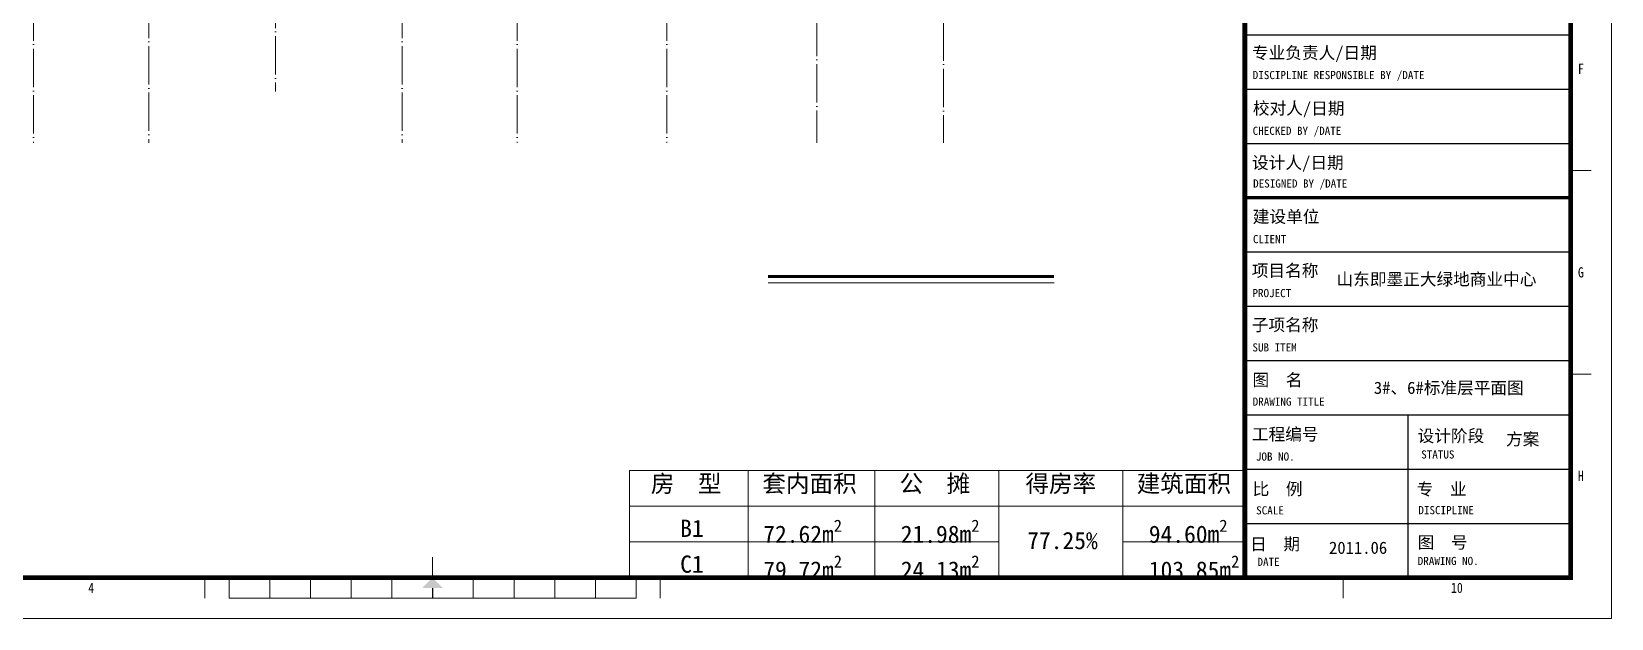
# Model space of a CAD drawing. Extents: x 5393441 to 5456441, y -1528218 to -1483673.
# Drawn here: x 5415291 to 5456441, y -1528218 to -1512931 of the extents above; entities that cross this region are included whole.
import ezdxf
from ezdxf.enums import TextEntityAlignment as Align

# ---------------------------------------------------------------- set-up
doc = ezdxf.new("R2010")
doc.units = 0
doc.header["$LTSCALE"] = 1000
doc.header["$MEASUREMENT"] = 0
doc.linetypes.add('DOTE', pattern=[2.42, 2, -0.2, 0.02, -0.2])
for name, color, linetype, lineweight in [('0-号码', 7, 'Continuous', 5), ('DIM_SYMB', 3, 'Continuous', 5), ('DOTE', 250, 'DOTE', 5), ('PUB_TEXT', 7, 'Continuous', 5), ('图框', 7, 'Continuous', 5), ('轮廓', 255, 'Continuous', 5)]:
    doc.layers.add(name, color=color, linetype=linetype, lineweight=lineweight)
doc.layers.add('1', color=6, linetype='Continuous')
doc.styles.add('_TCH_DYN', font='SimSun.ttf')
doc.styles.add('TKZ1', font='SIMHEI.TTF', dxfattribs={"width": 0.7})
doc.styles.add('图签栏', font='SimSun.ttf')

# ---------------------------------------------------------------- blocks, each defined once
blk = doc.blocks.new('tk')
at = {"layer": '1'}
for p, q in [((1343773, 446079), (1351773, 446079)), ((1343773, 444746), (1351773, 444746)), ((1343773, 443412), (1351773, 443412)), ((1343773, 440746), (1351773, 440746)), ((1343773, 439412), (1351773, 439412)), ((1343773, 438079), (1351773, 438079)), ((1343773, 436746), (1351773, 436746)), ((1347773, 436746), (1347773, 432746)), ((1343773, 435412), (1351773, 435412)), ((1343773, 434079), (1351773, 434079))]:
    blk.add_line(p, q, dxfattribs=at)
at = {"layer": '1', "const_width": 80}
blk.add_lwpolyline([(1343773, 442079), (1351773, 442079)], dxfattribs=at)
at = {"layer": '图框'}
for p, q in [((1352773, 431746), (1352773, 473746)), ((1352273, 442746), (1351773, 442746)), ((1352273, 437746), (1351773, 437746)), ((1323823, 432746), (1323823, 433246)), ((1318233, 432246), (1318233, 432746)), ((1318823, 432246), (1318823, 432746)), ((1319823, 432246), (1319823, 432746)), ((1320823, 432246), (1320823, 432746)), ((1321823, 432246), (1321823, 432746)), ((1322823, 432246), (1322823, 432746)), ((1324823, 432246), (1324823, 432746)), ((1325823, 432246), (1325823, 432746)), ((1326823, 432246), (1326823, 432746)), ((1327823, 432246), (1327823, 432746)), ((1328823, 432246), (1328823, 432746)), ((1329413, 432246), (1329413, 432746)), ((1346183, 432246), (1346183, 432746)), ((1318823, 432246), (1328823, 432246)), ((1293373, 431746), (1352773, 431746))]:
    blk.add_line(p, q, dxfattribs=at)
at = {"layer": '图框', "const_width": 120}
blk.add_lwpolyline([(1351773, 472746), (1295873, 472746), (1295873, 432746), (1351773, 432746)], close=True, dxfattribs=at)
at = {"layer": '图框'}
for points, const_width in [([(1343773, 472746), (1343773, 432746)], 120), ([(1323823, 432496), (1323823, 432246)], 30)]:
    blk.add_lwpolyline(points, dxfattribs=dict(at, const_width=const_width))
blk.add_solid([(1324073, 432496), (1323573, 432496), (1323823, 432746)], dxfattribs=at)
at = {"layer": '1', "style": '图签栏'}
for s, height, p in [('专业负责人/日期', 300, (1343945, 445489)), ('DISCIPLINE RESPONSIBLE BY /DATE', 200, (1343964, 444992)), ('校对人/日期', 300, (1343968, 444124)), ('CHECKED BY /DATE', 200, (1343963, 443623)), ('设计人/日期', 300, (1343947, 442790)), ('DESIGNED BY /DATE', 200, (1343974, 442328)), ('建设单位', 300, (1343965, 441465)), ('CLIENT', 200, (1343969, 440962)), ('项目名称', 300, (1343941, 440139)), ('PROJECT', 200, (1343957, 439636)), ('子项名称', 300, (1343941, 438806)), ('SUB ITEM', 200, (1343957, 438302)), ('图  名', 300, (1343958, 437452)), ('DRAWING TITLE', 200, (1343963, 436970)), ('工程编号', 300, (1343943, 436120)), ('设计阶段', 300, (1348013, 436081)), ('JOB NO.', 200, (1344042, 435621)), ('STATUS', 200, (1348102, 435673)), ('比  例', 300, (1343962, 434776)), ('专  业', 300, (1347990, 434771)), ('SCALE', 200, (1344048, 434300)), ('DISCIPLINE', 200, (1348033, 434305)), ('图  号', 300, (1348015, 433463)), ('日  期', 300, (1343898, 433423)), ('DATE', 200, (1344081, 433035)), ('DRAWING NO.', 200, (1348017, 433057))]:
    blk.add_text(s, height=height, dxfattribs=at).set_placement(p)
at = {"layer": '图框', "style": 'TKZ1', "width": 0.85}
for s, p in [('F', (1352023, 445246)), ('G', (1352023, 440246)), ('H', (1352023, 435246)), ('4', (1315438, 432496)), ('10', (1348978, 432496))]:
    blk.add_text(s, height=250, dxfattribs=at).set_placement(p, align=Align.MIDDLE)

msp = doc.modelspace()

# ---------------------------------------------------------------- linework, layer by layer
at = {"layer": '0-号码'}
for p, q in [((5430866, -1527157), (5430866, -1524361)), ((5430866, -1524361), (5446896, -1524361))]:
    msp.add_line(p, q, dxfattribs=at)
for points in [[(5430866, -1527157), (5446896, -1527157), (5446896, -1524361)], [(5433956, -1524361), (5433956, -1527157)], [(5437253, -1524361), (5437253, -1527157)], [(5440483, -1524361), (5440483, -1527157)], [(5443714, -1524361), (5443714, -1527157)], [(5430866, -1525293), (5446896, -1525293)], [(5430866, -1526225), (5440483, -1526225)], [(5443714, -1526225), (5446896, -1526225)], [(5430866, -1527157), (5440483, -1527157)], [(5443714, -1527157), (5446896, -1527157)]]:
    msp.add_lwpolyline(points, dxfattribs=at)
at = {"layer": 'DIM_SYMB', "const_width": 84}
msp.add_lwpolyline([(5434474, -1519310), (5441925, -1519310)], dxfattribs=at)
at = {"layer": 'DIM_SYMB'}
msp.add_lwpolyline([(5434474, -1519478), (5441925, -1519478)], dxfattribs=at)
at = {"layer": 'DOTE', "linetype": 'DOTE', "ltscale": 0.5}
for p, q in [((5421641, -1494901), (5421641, -1514494)), ((5421641, -1494901), (5421641, -1514494)), ((5439041, -1501800), (5439041, -1515829)), ((5415341, -1503700), (5415341, -1515829)), ((5427941, -1503700), (5427941, -1515829)), ((5431841, -1503700), (5431841, -1515829)), ((5435741, -1504100), (5435741, -1515829)), ((5418341, -1506050), (5418341, -1515829)), ((5424941, -1506050), (5424941, -1515829))]:
    msp.add_line(p, q, dxfattribs=at)

# ---------------------------------------------------------------- block references
at = {"layer": '轮廓', "xscale": 1.060606060549617, "yscale": 1.060606060316786, "zscale": 1.060606060196864}
msp.add_blockref('tk', (4021682, -1986130), dxfattribs=at)

# ---------------------------------------------------------------- texts
at = {"layer": '0-号码', "char_height": 450, "width": 4187.62, "attachment_point": 1, "style": '_TCH_DYN'}
for s, insert in [('{\\fFangSong_GB2312|b0|i0|c134|p49;房  型}', (5431420, -1524481)), ('{\\fFangSong_GB2312|b0|i0|c134|p49;套内面积}', (5434326, -1524481)), ('{\\fFangSong_GB2312|b0|i0|c134|p49;公  摊 }', (5437899, -1524481)), ('{\\fFangSong_GB2312|b0|i0|c134|p49;得房率}', (5441178, -1524481)), ('{\\fFangSong_GB2312|b0|i0|c134|p49;建筑面积  }', (5444077, -1524481)), ('{\\fFangSong_GB2312|b0|i0|c134|p49;B1}', (5432185, -1525646)), ('\\A1;{\\fFangSong_GB2312|b0|i0|c134|p49;72.62m\\H0.7x;\\S2^ ;}', (5434349, -1525646)), ('\\A1;{\\fFangSong_GB2312|b0|i0|c134|p49;21.98m\\H0.7x;\\S2^ ;}', (5437931, -1525646)), ('\\A1;{\\fFangSong_GB2312|b0|i0|c134|p49;94.60m\\H0.7x;\\S2^ ;}', (5444392, -1525646)), ('{\\fFangSong_GB2312|b0|i0|c134|p49;77.25%}', (5441225, -1525964)), ('{\\fFangSong_GB2312|b0|i0|c134|p49;C1}', (5432185, -1526579)), ('\\A1;{\\fFangSong_GB2312|b0|i0|c134|p49;79.72m\\H0.7x;\\S2^ ;}', (5434349, -1526579)), ('\\A1;{\\fFangSong_GB2312|b0|i0|c134|p49;24.13m\\H0.7x;\\S2^ ;}', (5437931, -1526579)), ('\\A1;{\\fFangSong_GB2312|b0|i0|c134|p49;103.85m\\H0.7x;\\S2^ ;}', (5444392, -1526579))]:
    msp.add_mtext(s, dxfattribs=dict(at, insert=insert))
at = {"layer": 'PUB_TEXT', "style": '图签栏'}
for s, height, p in [('山东即墨正大绿地商业中心', 318.18, (5449281, -1519540)), ('3#、6#标准层平面图', 318.18, (5450254, -1522369)), ('方案', 318.2, (5453697, -1523706)), ('2011.06', 318.2, (5449085, -1526536))]:
    msp.add_text(s, height=height, dxfattribs=at).set_placement(p)

doc.saveas('drawing.dxf')
